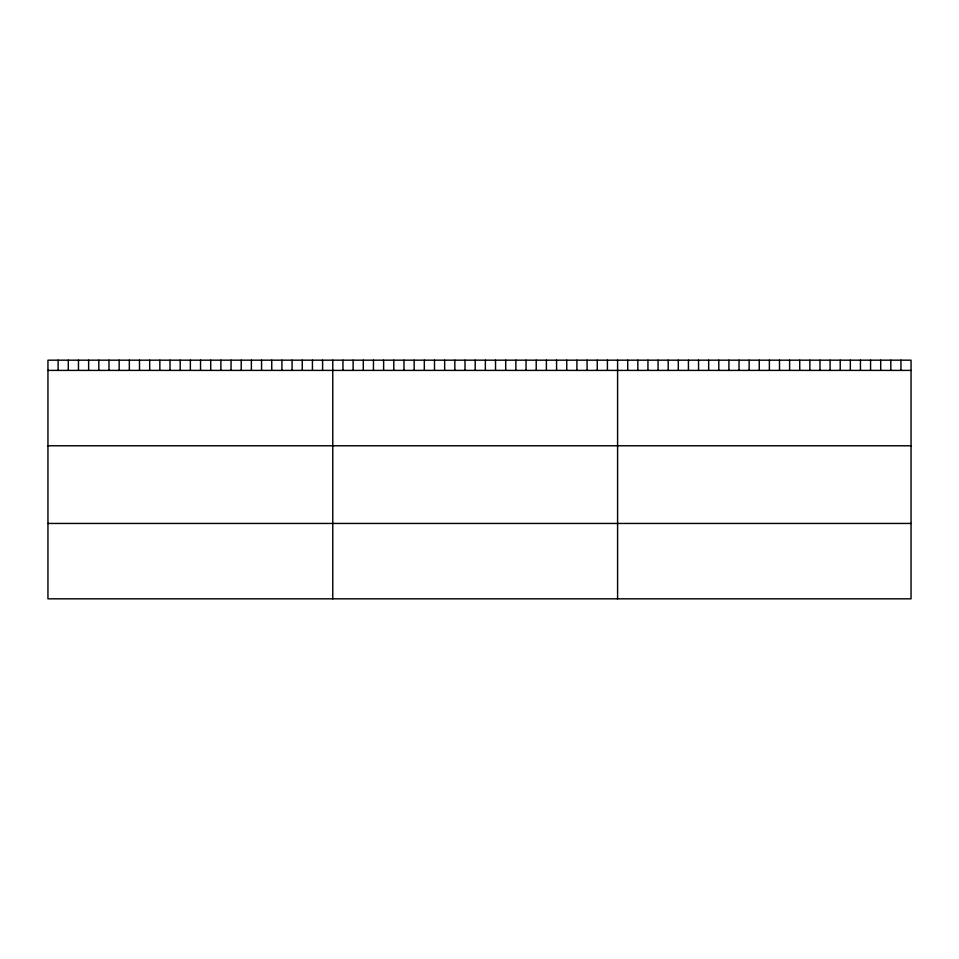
<?xml version="1.0" encoding="UTF-8"?>
<svg xmlns="http://www.w3.org/2000/svg" width="959" height="959" viewBox="0 0 959 959"><rect width="100%" height="100%" fill="white"/><g stroke="black" fill="none" stroke-linecap="round" stroke-linejoin="round"><path stroke-width="1.44" d="M911.05 370.402L911.05 598.824L47.95 598.824L47.95 360.176L911.05 360.176L911.05 370.402L47.95 370.402M47.95 445.779L911.05 445.779M47.95 523.446L911.05 523.446M900.933 360.176L900.933 370.402M890.815 360.176L890.815 370.402M880.698 360.176L880.698 370.402M870.568 360.176L870.568 370.402M860.451 360.176L860.451 370.402M850.333 360.176L850.333 370.402M840.216 360.176L840.216 370.402M830.098 360.176L830.098 370.402M819.981 360.176L819.981 370.402M809.864 360.176L809.864 370.402M799.734 360.176L799.734 370.402M789.617 360.176L789.617 370.402M779.499 360.176L779.499 370.402M769.382 360.176L769.382 370.402M759.264 360.176L759.264 370.402M749.147 360.176L749.147 370.402M739.029 360.176L739.029 370.402M728.912 360.176L728.912 370.402M718.782 360.176L718.782 370.402M708.665 360.176L708.665 370.402M698.548 360.176L698.548 370.402M688.43 360.176L688.43 370.402M678.313 360.176L678.313 370.402M668.195 360.176L668.195 370.402M658.078 360.176L658.078 370.402M647.948 360.176L647.948 370.402M637.831 360.176L637.831 370.402M627.713 360.176L627.713 370.402M617.596 360.176L617.596 598.824M607.419 360.176L607.419 370.402M597.253 360.176L597.253 370.402M587.076 360.176L587.076 370.402M576.91 360.176L576.91 370.402M566.733 360.176L566.733 370.402M556.568 360.176L556.568 370.402M546.39 360.176L546.39 370.402M536.213 360.176L536.213 370.402M526.047 360.176L526.047 370.402M515.87 360.176L515.87 370.402M505.705 360.176L505.705 370.402M495.527 360.176L495.527 370.402M485.362 360.176L485.362 370.402M475.184 360.176L475.184 370.402M465.007 360.176L465.007 370.402M454.842 360.176L454.842 370.402M444.664 360.176L444.664 370.402M434.499 360.176L434.499 370.402M424.322 360.176L424.322 370.402M414.156 360.176L414.156 370.402M403.979 360.176L403.979 370.402M393.801 360.176L393.801 370.402M383.636 360.176L383.636 370.402M373.459 360.176L373.459 370.402M363.293 360.176L363.293 370.402M353.116 360.176L353.116 370.402M342.95 360.176L342.95 370.402M332.773 360.176L332.773 598.824M322.596 360.176L322.596 370.402M312.43 360.176L312.43 370.402M302.253 360.176L302.253 370.402M292.087 360.176L292.087 370.402M281.91 360.176L281.91 370.402M271.745 360.176L271.745 370.402M261.567 360.176L261.567 370.402M251.39 360.176L251.39 370.402M241.224 360.176L241.224 370.402M231.047 360.176L231.047 370.402M220.882 360.176L220.882 370.402M210.704 360.176L210.704 370.402M200.539 360.176L200.539 370.402M190.362 360.176L190.362 370.402M180.184 360.176L180.184 370.402M170.019 360.176L170.019 370.402M159.841 360.176L159.841 370.402M149.676 360.176L149.676 370.402M139.499 360.176L139.499 370.402M129.333 360.176L129.333 370.402M119.156 360.176L119.156 370.402M108.978 360.176L108.978 370.402M98.813 360.176L98.813 370.402M88.636 360.176L88.636 370.402M78.47 360.176L78.47 370.402M68.293 360.176L68.293 370.402M58.127 360.176L58.127 370.402"/></g></svg>
